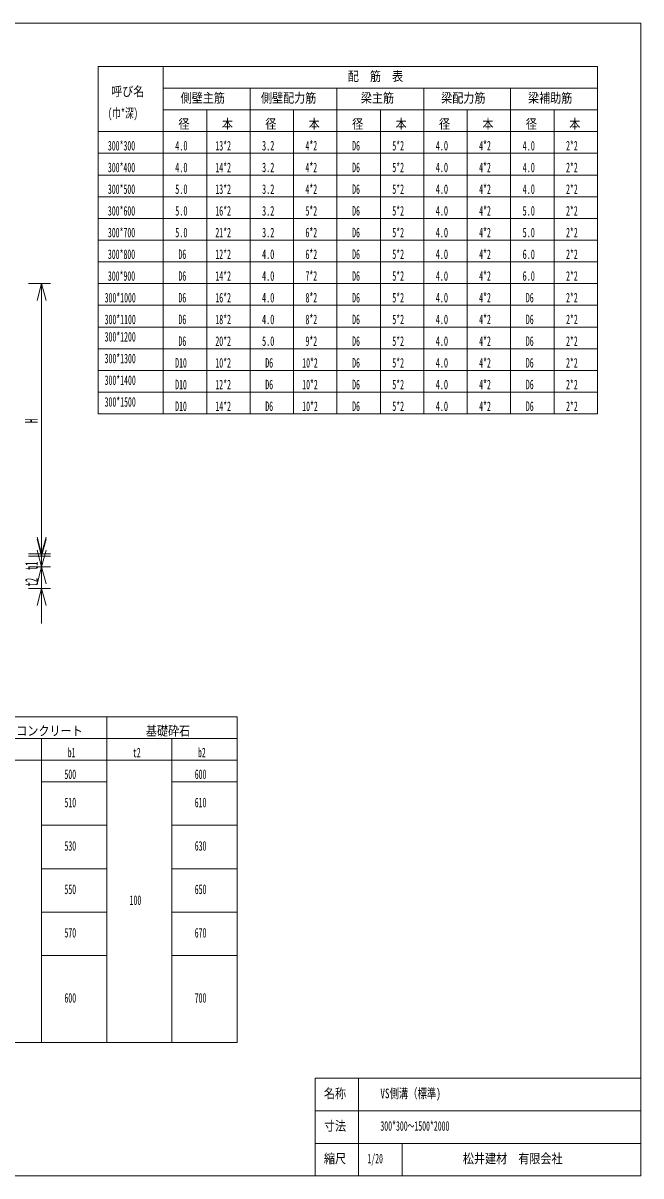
# Model space of a CAD drawing. Units: millimetres, scale not verified. Extents: x -17166 to 5414, y 79 to 7593.
# Drawn here: x -12552 to -9706, y 2283 to 7593 of the extents above; entities that cross this region are included whole.
import ezdxf
from ezdxf.enums import TextEntityAlignment as Align

# ---------------------------------------------------------------- set-up
doc = ezdxf.new("R2010")
doc.units = ezdxf.units.MM
doc.header["$LTSCALE"] = 7
doc.layers.add('1', color=7, linetype='Continuous', lineweight=18)
doc.styles.add('ＭＳ ゴシック', font='')
doc.styles.get('ＭＳ ゴシック').set_extended_font_data('MS Gothic')

msp = doc.modelspace()

# ---------------------------------------------------------------- linework, layer by layer
at = {"layer": '1'}
for p, q in [((-9706.077, 7592.648), (-17166.077, 7592.648)), ((-9706.077, 2282.648), (-9706.077, 7592.648)), ((-12206.077, 7392.648), (-11906.077, 7392.648)), ((-12206.077, 7392.648), (-12206.077, 7092.648)), ((-12206.077, 7392.648), (-9906.077, 7392.648)), ((-12206.077, 5792.648), (-12206.077, 7392.648)), ((-11906.077, 7392.648), (-11906.077, 7092.648)), ((-11906.077, 7392.648), (-10306.077, 7392.648)), ((-11906.077, 7392.648), (-11906.077, 5792.648)), ((-9906.077, 7392.648), (-9906.077, 5792.648)), ((-9906.077, 7392.648), (-9906.077, 5792.648)), ((-10306.077, 7292.648), (-11906.077, 7292.648)), ((-11506.077, 7192.648), (-11506.077, 7292.648)), ((-11106.077, 7292.648), (-11106.077, 7092.648)), ((-10706.077, 7292.648), (-10706.077, 5792.648)), ((-10306.077, 7292.648), (-9906.077, 7292.648)), ((-10306.077, 7292.648), (-10306.077, 5792.648)), ((-11906.077, 7192.648), (-11506.077, 7192.648)), ((-11706.077, 7192.648), (-11706.077, 5792.648)), ((-11506.077, 7192.648), (-11506.077, 5792.648)), ((-11506.077, 7192.648), (-11106.077, 7192.648)), ((-11306.077, 7192.648), (-11306.077, 7092.648)), ((-11106.077, 7192.648), (-10906.077, 7192.648)), ((-10906.077, 7092.648), (-10906.077, 7192.648)), ((-10906.077, 7192.648), (-10706.077, 7192.648)), ((-10706.077, 7092.648), (-10706.077, 7192.648)), ((-10706.077, 7192.648), (-10306.077, 7192.648)), ((-10506.077, 7192.648), (-10506.077, 7092.648)), ((-10306.077, 7192.648), (-10306.077, 7092.648)), ((-10306.077, 7192.648), (-9906.077, 7192.648)), ((-10106.077, 5792.648), (-10106.077, 7192.648)), ((-12206.077, 7092.648), (-11906.077, 7092.648)), ((-12206.077, 5792.648), (-12206.077, 7092.648)), ((-12206.077, 7092.648), (-9906.077, 7092.648)), ((-11906.077, 7092.648), (-11506.077, 7092.648)), ((-11906.077, 7092.648), (-11906.077, 5792.648)), ((-11506.077, 7092.648), (-11106.077, 7092.648)), ((-11306.077, 7092.648), (-11306.077, 5792.648)), ((-11106.077, 7092.648), (-10706.077, 7092.648)), ((-11106.077, 7092.648), (-11106.077, 5792.648)), ((-10906.077, 7092.648), (-10906.077, 5792.648)), ((-10306.077, 7092.648), (-10706.077, 7092.648)), ((-10506.077, 7092.648), (-10506.077, 5792.648)), ((-10306.077, 7092.648), (-9906.077, 7092.648)), ((-12206.077, 6992.648), (-11906.077, 6992.648)), ((-11906.077, 6992.648), (-10306.077, 6992.648)), ((-10306.077, 6992.648), (-9906.077, 6992.648)), ((-12206.077, 6892.648), (-11906.077, 6892.648)), ((-11906.077, 6892.648), (-10306.077, 6892.648)), ((-10306.077, 6892.648), (-9906.077, 6892.648)), ((-12206.077, 6792.648), (-11906.077, 6792.648)), ((-11906.077, 6792.648), (-10306.077, 6792.648)), ((-10306.077, 6792.648), (-9906.077, 6792.648)), ((-12206.077, 6692.648), (-11906.077, 6692.648)), ((-11906.077, 6692.648), (-10306.077, 6692.648)), ((-10306.077, 6692.648), (-9906.077, 6692.648)), ((-12206.077, 6592.648), (-11906.077, 6592.648)), ((-11906.077, 6592.648), (-10306.077, 6592.648)), ((-10306.077, 6592.648), (-9906.077, 6592.648)), ((-12206.077, 6492.648), (-11906.077, 6492.648)), ((-11906.077, 6492.648), (-10306.077, 6492.648)), ((-10306.077, 6492.648), (-9906.077, 6492.648)), ((-12426.077, 6392.648), (-12526.077, 6392.648)), ((-12466.077, 6392.648), (-12486.782, 6315.374)), ((-12466.077, 6392.648), (-12466.077, 5147.648)), ((-12466.077, 6392.648), (-12445.371, 6315.374)), ((-12206.077, 6392.648), (-11906.077, 6392.648)), ((-11906.077, 6392.648), (-10306.077, 6392.648)), ((-10306.077, 6392.648), (-9906.077, 6392.648)), ((-12206.077, 6292.648), (-11906.077, 6292.648)), ((-11906.077, 6292.648), (-10306.077, 6292.648)), ((-10306.077, 6292.648), (-9906.077, 6292.648)), ((-12206.077, 6192.648), (-11906.077, 6192.648)), ((-11906.077, 6192.648), (-10306.077, 6192.648)), ((-10306.077, 6192.648), (-9906.077, 6192.648)), ((-12206.077, 6092.648), (-11906.077, 6092.648)), ((-11906.077, 6092.648), (-10306.077, 6092.648)), ((-10306.077, 6092.648), (-9906.077, 6092.648)), ((-12206.077, 5992.648), (-11906.077, 5992.648)), ((-11906.077, 5992.648), (-10306.077, 5992.648)), ((-10306.077, 5992.648), (-9906.077, 5992.648)), ((-12206.077, 5892.648), (-11906.077, 5892.648)), ((-11906.077, 5892.648), (-10306.077, 5892.648)), ((-10306.077, 5892.648), (-9906.077, 5892.648)), ((-11906.077, 5792.648), (-12206.077, 5792.648)), ((-9906.077, 5792.648), (-12206.077, 5792.648)), ((-10306.077, 5792.648), (-11906.077, 5792.648)), ((-9906.077, 5792.648), (-10306.077, 5792.648)), ((-10306.077, 5792.648), (-9906.077, 5792.648)), ((-12466.077, 5297.648), (-12466.077, 4927.648)), ((-12466.077, 5147.648), (-12486.782, 5224.922)), ((-12466.077, 5137.648), (-12486.782, 5214.922)), ((-12466.077, 5247.648), (-12466.077, 4827.648)), ((-12466.077, 5147.648), (-12445.371, 5224.922)), ((-12466.077, 5137.648), (-12445.371, 5214.922)), ((-12466.077, 5087.648), (-12486.782, 5164.922)), ((-12466.077, 5087.648), (-12445.371, 5164.922)), ((-12426.077, 5147.648), (-12526.077, 5147.648)), ((-12426.077, 5137.648), (-12526.077, 5137.648)), ((-12426.077, 5087.648), (-12526.077, 5087.648)), ((-12426.077, 5087.648), (-12526.077, 5087.648)), ((-12466.077, 5087.648), (-12486.782, 5010.374)), ((-12466.077, 5087.648), (-12445.371, 5010.374)), ((-12426.077, 4987.648), (-12526.077, 4987.648)), ((-12466.077, 4987.648), (-12486.782, 4910.374)), ((-12466.077, 4987.648), (-12445.371, 4910.374)), ((-16966.077, 4397.648), (-11566.077, 4397.648)), ((-12166.077, 4397.648), (-12166.077, 4297.648)), ((-11566.077, 3297.648), (-11566.077, 4397.648)), ((-11566.077, 4397.648), (-11566.077, 2897.648)), ((-12766.077, 4297.648), (-12166.077, 4297.648)), ((-12466.077, 4297.648), (-12466.077, 3297.648)), ((-12166.077, 4297.648), (-11566.077, 4297.648)), ((-12166.077, 3297.648), (-12166.077, 4297.648)), ((-11866.077, 4297.648), (-11866.077, 3297.648)), ((-16966.077, 4197.648), (-11566.077, 4197.648)), ((-12466.077, 4097.648), (-12166.077, 4097.648)), ((-11866.077, 4097.648), (-11566.077, 4097.648)), ((-12166.077, 3897.648), (-12466.077, 3897.648)), ((-11566.077, 3897.648), (-11866.077, 3897.648)), ((-12466.077, 3697.648), (-12166.077, 3697.648)), ((-11866.077, 3697.648), (-11566.077, 3697.648)), ((-12466.077, 3497.648), (-12166.077, 3497.648)), ((-11566.077, 3497.648), (-11866.077, 3497.648)), ((-12466.077, 3297.648), (-12466.077, 2897.648)), ((-12466.077, 3297.648), (-12166.077, 3297.648)), ((-12166.077, 3297.648), (-12166.077, 2897.648)), ((-11866.077, 3297.648), (-11866.077, 2897.648)), ((-11866.077, 3297.648), (-11566.077, 3297.648)), ((-11566.077, 2897.648), (-12766.077, 2897.648)), ((-11206.077, 2732.648), (-9706.077, 2732.648)), ((-11206.077, 2732.648), (-11206.077, 2282.648)), ((-11006.077, 2732.648), (-11006.077, 2282.648)), ((-11206.077, 2582.648), (-9706.077, 2582.648)), ((-11206.077, 2432.648), (-9706.077, 2432.648)), ((-10806.077, 2432.648), (-10806.077, 2282.648)), ((-17166.077, 2282.648), (-9706.077, 2282.648))]:
    msp.add_line(p, q, dxfattribs=at)

# ---------------------------------------------------------------- texts
at = {"layer": '1', "style": 'ＭＳ ゴシック'}
for s, width, p in [('配\u3000筋\u3000表', 0.85, (-11056.077, 7312.648)), ('呼び名', 0.85, (-12146.077, 7242.648)), ('側壁主筋', 0.85, (-11826.077, 7212.648)), ('側壁配力筋', 0.85, (-11456.077, 7212.648)), ('梁主筋', 0.85, (-10996.077, 7212.648)), ('梁配力筋', 0.85, (-10626.077, 7212.648)), ('梁補助筋', 0.85, (-10226.077, 7212.648)), ('(巾*深)', 0.65, (-12161.077, 7142.648)), ('径', 0.85, (-11836.077, 7092.648)), ('本', 0.85, (-11636.077, 7092.648)), ('径', 0.85, (-11436.077, 7092.648)), ('本', 0.85, (-11236.077, 7092.648)), ('径', 0.85, (-11036.077, 7092.648)), ('本', 0.85, (-10836.077, 7092.648)), ('径', 0.85, (-10636.077, 7092.648)), ('本', 0.85, (-10436.077, 7092.648)), ('径', 0.85, (-10236.077, 7092.648)), ('本', 0.85, (-10036.077, 7092.648)), ('300*300', 0.5, (-12161.077, 6992.648)), ('4.0', 0.6, (-11851.077, 6992.648)), ('13*2', 0.5, (-11666.077, 6992.648)), ('3.2', 0.6, (-11451.077, 6992.648)), ('4*2', 0.5, (-11251.077, 6992.648)), ('D6', 0.5, (-11036.077, 6992.648)), ('5*2', 0.5, (-10851.077, 6992.648)), ('4.0', 0.6, (-10651.077, 6992.648)), ('4*2', 0.5, (-10451.077, 6992.648)), ('4.0', 0.6, (-10251.077, 6992.648)), ('2*2', 0.5, (-10051.077, 6992.648)), ('300*400', 0.5, (-12161.077, 6892.648)), ('4.0', 0.6, (-11851.077, 6892.648)), ('14*2', 0.5, (-11666.077, 6892.648)), ('3.2', 0.6, (-11451.077, 6892.648)), ('4*2', 0.5, (-11251.077, 6892.648)), ('D6', 0.5, (-11036.077, 6892.648)), ('5*2', 0.5, (-10851.077, 6892.648)), ('4.0', 0.6, (-10651.077, 6892.648)), ('4*2', 0.5, (-10451.077, 6892.648)), ('4.0', 0.6, (-10251.077, 6892.648)), ('2*2', 0.5, (-10051.077, 6892.648)), ('300*500', 0.5, (-12161.077, 6792.648)), ('13*2', 0.5, (-11666.077, 6792.648)), ('4*2', 0.5, (-11251.077, 6792.648)), ('5*2', 0.5, (-10851.077, 6792.648)), ('4*2', 0.5, (-10451.077, 6792.648)), ('2*2', 0.5, (-10051.077, 6792.648)), ('5.0', 0.6, (-11851.077, 6792.648)), ('3.2', 0.6, (-11451.077, 6792.648)), ('D6', 0.5, (-11036.077, 6792.648)), ('4.0', 0.6, (-10651.077, 6792.648)), ('4.0', 0.6, (-10251.077, 6792.648)), ('300*600', 0.5, (-12161.077, 6692.648)), ('5.0', 0.6, (-11851.077, 6692.648)), ('16*2', 0.5, (-11666.077, 6692.648)), ('3.2', 0.6, (-11451.077, 6692.648)), ('5*2', 0.5, (-11251.077, 6692.648)), ('D6', 0.5, (-11036.077, 6692.648)), ('5*2', 0.5, (-10851.077, 6692.648)), ('4.0', 0.6, (-10651.077, 6692.648)), ('4*2', 0.5, (-10451.077, 6692.648)), ('5.0', 0.6, (-10251.077, 6692.648)), ('2*2', 0.5, (-10051.077, 6692.648)), ('300*700', 0.5, (-12161.077, 6592.648)), ('5.0', 0.6, (-11851.077, 6592.648)), ('21*2', 0.5, (-11666.077, 6592.648)), ('3.2', 0.6, (-11451.077, 6592.648)), ('6*2', 0.5, (-11251.077, 6592.648)), ('D6', 0.5, (-11036.077, 6592.648)), ('5*2', 0.5, (-10851.077, 6592.648)), ('4.0', 0.6, (-10651.077, 6592.648)), ('4*2', 0.5, (-10451.077, 6592.648)), ('5.0', 0.6, (-10251.077, 6592.648)), ('2*2', 0.5, (-10051.077, 6592.648)), ('300*800', 0.5, (-12161.077, 6492.648)), ('D6', 0.5, (-11836.077, 6492.648)), ('12*2', 0.5, (-11666.077, 6492.648)), ('4.0', 0.6, (-11451.077, 6492.648)), ('6*2', 0.5, (-11251.077, 6492.648)), ('D6', 0.5, (-11036.077, 6492.648)), ('5*2', 0.5, (-10851.077, 6492.648)), ('4.0', 0.6, (-10651.077, 6492.648)), ('4*2', 0.5, (-10451.077, 6492.648)), ('6.0', 0.6, (-10251.077, 6492.648)), ('2*2', 0.5, (-10051.077, 6492.648)), ('300*900', 0.5, (-12161.077, 6392.648)), ('D6', 0.5, (-11836.077, 6392.648)), ('14*2', 0.5, (-11666.077, 6392.648)), ('4.0', 0.6, (-11451.077, 6392.648)), ('7*2', 0.5, (-11251.077, 6392.648)), ('D6', 0.5, (-11036.077, 6392.648)), ('5*2', 0.5, (-10851.077, 6392.648)), ('4.0', 0.6, (-10651.077, 6392.648)), ('4*2', 0.5, (-10451.077, 6392.648)), ('6.0', 0.6, (-10251.077, 6392.648)), ('2*2', 0.5, (-10051.077, 6392.648)), ('300*1000', 0.5, (-12176.077, 6292.648)), ('D6', 0.5, (-11836.077, 6292.648)), ('16*2', 0.5, (-11666.077, 6292.648)), ('4.0', 0.6, (-11451.077, 6292.648)), ('8*2', 0.5, (-11251.077, 6292.648)), ('D6', 0.5, (-11036.077, 6292.648)), ('5*2', 0.5, (-10851.077, 6292.648)), ('4.0', 0.6, (-10651.077, 6292.648)), ('4*2', 0.5, (-10451.077, 6292.648)), ('D6', 0.5, (-10236.077, 6292.648)), ('2*2', 0.5, (-10051.077, 6292.648)), ('300*1100', 0.5, (-12176.077, 6192.648)), ('D6', 0.5, (-11836.077, 6192.648)), ('18*2', 0.5, (-11666.077, 6192.648)), ('4.0', 0.6, (-11451.077, 6192.648)), ('8*2', 0.5, (-11251.077, 6192.648)), ('D6', 0.5, (-11036.077, 6192.648)), ('5*2', 0.5, (-10851.077, 6192.648)), ('4.0', 0.6, (-10651.077, 6192.648)), ('4*2', 0.5, (-10451.077, 6192.648)), ('D6', 0.5, (-10236.077, 6192.648)), ('2*2', 0.5, (-10051.077, 6192.648)), ('300*1200', 0.5, (-12176.077, 6112.648)), ('D6', 0.5, (-11836.077, 6092.648)), ('20*2', 0.5, (-11666.077, 6092.648)), ('5.0', 0.6, (-11451.077, 6092.648)), ('9*2', 0.5, (-11251.077, 6092.648)), ('D6', 0.5, (-11036.077, 6092.648)), ('5*2', 0.5, (-10851.077, 6092.648)), ('4.0', 0.6, (-10651.077, 6092.648)), ('4*2', 0.5, (-10451.077, 6092.648)), ('D6', 0.5, (-10236.077, 6092.648)), ('2*2', 0.5, (-10051.077, 6092.648)), ('300*1300', 0.5, (-12176.077, 6012.648)), ('10*2', 0.5, (-11666.077, 5992.648)), ('10*2', 0.5, (-11266.077, 5992.648)), ('5*2', 0.5, (-10851.077, 5992.648)), ('4*2', 0.5, (-10451.077, 5992.648)), ('2*2', 0.5, (-10051.077, 5992.648)), ('D10', 0.5, (-11851.077, 5992.648)), ('D6', 0.5, (-11436.077, 5992.648)), ('D6', 0.5, (-11036.077, 5992.648)), ('4.0', 0.6, (-10651.077, 5992.648)), ('D6', 0.5, (-10236.077, 5992.648)), ('300*1400', 0.5, (-12176.077, 5912.648)), ('D10', 0.5, (-11851.077, 5892.648)), ('12*2', 0.5, (-11666.077, 5892.648)), ('D6', 0.5, (-11436.077, 5892.648)), ('10*2', 0.5, (-11266.077, 5892.648)), ('D6', 0.5, (-11036.077, 5892.648)), ('5*2', 0.5, (-10851.077, 5892.648)), ('4.0', 0.6, (-10651.077, 5892.648)), ('4*2', 0.5, (-10451.077, 5892.648)), ('D6', 0.5, (-10236.077, 5892.648)), ('2*2', 0.5, (-10051.077, 5892.648)), ('300*1500', 0.5, (-12176.077, 5812.648)), ('D10', 0.5, (-11851.077, 5792.648)), ('14*2', 0.5, (-11666.077, 5792.648)), ('D6', 0.5, (-11436.077, 5792.648)), ('10*2', 0.5, (-11266.077, 5792.648)), ('D6', 0.5, (-11036.077, 5792.648)), ('5*2', 0.5, (-10851.077, 5792.648)), ('4.0', 0.6, (-10651.077, 5792.648)), ('4*2', 0.5, (-10451.077, 5792.648)), ('D6', 0.5, (-10236.077, 5792.648)), ('2*2', 0.5, (-10051.077, 5792.648)), ('ベースコンクリート', 0.85, (-12736.077, 4297.648)), ('基礎砕石', 0.85, (-11986.077, 4297.648)), ('b1', 0.5, (-12346.077, 4197.648)), ('t2', 0.5, (-12046.077, 4197.648)), ('b2', 0.5, (-11746.077, 4197.648)), ('500', 0.5, (-12361.077, 4097.648)), ('600', 0.5, (-11761.077, 4097.648)), ('510', 0.5, (-12361.077, 3967.648)), ('610', 0.5, (-11761.077, 3967.648)), ('530', 0.5, (-12361.077, 3767.648)), ('630', 0.5, (-11761.077, 3767.648)), ('550', 0.5, (-12361.077, 3567.648)), ('650', 0.5, (-11761.077, 3567.648)), ('100', 0.5, (-12061.077, 3517.648)), ('570', 0.5, (-12361.077, 3367.648)), ('670', 0.5, (-11761.077, 3367.648)), ('600', 0.5, (-12361.077, 3067.648)), ('700', 0.5, (-11761.077, 3067.648)), ('名称', 0.85, (-11166.077, 2627.648)), ('VS側溝（標準)', 0.7, (-10906.077, 2627.648)), ('寸法', 0.85, (-11166.077, 2477.648)), ('300*300～1500*2000', 0.5, (-10906.077, 2477.648)), ('縮尺', 0.85, (-11166.077, 2327.648)), ('松井建材\u3000有限会社', 0.85, (-10526.077, 2327.648)), ('1/20', 0.5, (-10966.077, 2327.648))]:
    msp.add_text(s, height=43.99, dxfattribs=dict(at, width=width)).set_placement(p, align=Align.BOTTOM_LEFT)
at = {"layer": '1', "style": 'ＭＳ ゴシック', "width": 0.5}
for s, p in [('H', (-12466.077, 5750.148)), ('t1', (-12466.077, 5072.648)), ('t2', (-12466.077, 4997.648))]:
    msp.add_text(s, height=58.65, rotation=90, dxfattribs=at).set_placement(p, align=Align.BOTTOM_LEFT)

doc.saveas('drawing.dxf')
